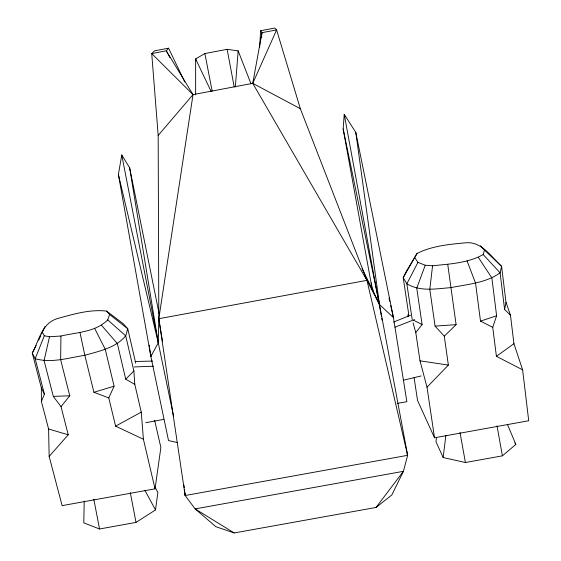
<?xml version="1.0" encoding="UTF-8"?>
<svg xmlns="http://www.w3.org/2000/svg" width="561" height="561" viewBox="0 0 561 561"><rect width="100%" height="100%" fill="white"/><g stroke="black" fill="none" stroke-linecap="round" stroke-linejoin="round"><path stroke-width="0.84" d="M49.151 456.416L48.604 429.011L41.402 401.48L44.396 394.131L41.36 387.896L32.279 353.044C39.501 339.587 41.816 322.47 58.772 318.192C74.227 313.922 90.496 309.202 106.625 311.096L109.619 314.504L107.726 319.889C95.58 332.154 76.773 332.329 60.946 336.025L60.644 359.741L69.76 395.771L61.03 406.669L68.239 434.789L49.151 456.416L62.124 505.636L155.032 488.827L160.874 447.552L154.598 420.266M84.22 501.043L83.792 522.88L99.535 528.988L136.007 522.41L155.509 509.935L157.865 492.474L154.962 487.074M259.617 47.229L260.655 30.715L274.701 28.05L276.594 29.901L300.338 108.708L366.964 280.346L379.495 304.518L407.644 455.322L403.415 471.324L391.837 494.977L376.038 507.453L234.203 532.95L215.796 526.66L195.137 508.897L185.151 495.524L158.812 318.711L158.174 135.432L151.729 53.576L154.584 50.827L168.566 48.176L184.772 81.99M379.131 303.739L372.16 288.985L343.157 128.939L344.237 114.367L355.8 132.417L393.443 317.603L406.858 401.676L397.216 403.429M235.347 86.92L238.159 50.862L227.135 49.326L204.87 53.547L195.621 58.919L195.649 94.788M364.762 275.647L366.964 280.346L407.644 455.322L185.151 495.524L185.291 493.785M261.559 37.867L261.707 36.135M261.854 34.396L261.994 32.664L260.655 30.715M480.349 245.781L484.473 250.087L483.168 254.547C467.944 263.137 449.627 263.986 432.566 265.753L429.796 289.343L435.077 326.109L444.284 336.179L448.365 365.071L427.019 387.23L434.523 437.783L528.721 420.743L522.614 369.832L513.939 343.69L510.475 315.233L506.001 302.351L501.59 266.328C490.833 256.503 481.675 240.957 465.132 242.857C448.863 244.372 431.753 245.97 417.033 253.488L406.325 271.335L403.205 277.674L408.499 312.793L407.819 316.748M436.507 437.384L435.988 441.731L443.162 457.531L465.413 462.516L502.39 455.848L515.847 444.417L507.495 424.551M443.162 457.531L445.876 435.385M300.338 108.708L252.752 83.351L193.026 94.62L151.729 53.576L166.266 50.82L193.026 94.62L158.812 318.711L158.258 342.785L173.594 416.381M177.5 442.552L168.531 440.581L150.86 356.494L118.392 174.513L121.758 154.99L129.633 167.767L159.093 313.585M252.752 83.351L261.994 32.664L276.594 29.901L252.752 83.351L366.964 280.346L158.812 318.711L162.48 341.137M129.296 169.478L129.633 167.767L158.258 342.785L150.86 356.494L149.703 348.697M510.475 315.233L504.598 309.441L506.001 302.351M150.86 356.494L151.197 354.818M60.946 336.025L49.515 336.733L44.088 360.611L53.309 396.396L61.03 406.669M407.959 316.706L408.773 314.216M522.614 369.832L496.408 356.312L492.726 327.322L496.618 315.773L491.864 277.926L478.351 257.366M432.566 265.753L425.238 265.234L416.746 288.165L422.103 324.56L415.778 332.568L420 360.835L427.019 387.23M42.131 331.993L44.347 335.773L35.175 358.696L44.396 394.131M155.032 488.827L143.413 439.263L115.608 426.157L108.785 397.931L114.086 386.199L105.272 349.363L94.648 328.36M38.667 340.225L40.799 335.625M41.514 334.09L45.069 326.418M412.195 319.546L406.837 283.768L403.205 277.674L417.033 253.488M414.902 257.864L417.959 262.359L406.837 283.768C420.175 291.993 436.311 288.705 451.009 287.625C467.643 284.196 485.882 283.067 500.096 272.828L501.59 266.328L484.473 250.087M36.177 345.597L32.279 353.044L35.175 358.696C51.549 363.43 68.561 357.813 84.83 355.295C99.318 351.109 115.531 348.03 125.713 335.843L127.74 328.725L123.322 323.802L106.625 311.096M376.038 507.453L403.415 471.324L195.137 508.897L234.203 532.95M158.174 135.432L193.026 94.62M168.566 48.176L166.266 50.82L169.948 57.692M143.413 439.263L141.26 412.104L134.794 384.383L125.741 379.222L133.876 370.933L125.713 335.843L107.726 319.889M444.284 336.179L456.1 324.651L447.748 264.413M496.408 356.312L513.939 343.69M115.608 426.157L141.26 412.104M393.513 322.112L410.491 315.226M395 327.189L414.593 319.546M467.061 260.851L475.546 283.116L480.504 321.123L496.618 315.773M79.985 332.519L84.83 355.295L93.918 392.279L114.086 386.199M403.499 380.19L421.213 375.933M145.727 422.699L163.7 419.39M435.077 326.109L456.1 324.651M134.331 366.936L153.455 366.214M53.309 396.396L69.76 395.771M135.152 361.494L152.655 361.074M420 360.835L448.365 365.071M44.347 335.773L49.515 336.733M48.604 429.011L68.239 434.789M93.918 392.279L108.785 397.931M417.959 262.359L425.238 265.234M413.723 320.317L422.103 324.56M480.504 321.123L492.726 327.322M109.619 314.504L127.74 328.725L135.72 363.191M343.157 128.939L379.495 304.518L393.443 317.603L390.751 305.668M362.041 268.593L372.16 288.985L373.36 290.219M483.168 254.547L500.096 272.828L504.598 309.441M101.464 325.247L117.347 343.577L125.741 379.222M514.928 442.952L515.847 444.417M144.885 490.307L155.509 509.935M211.146 91.492L195.621 58.919L196.105 60.427M434.523 437.783L417.559 400.505L414.067 377.49M250.984 83.75L238.159 50.862L238.453 52.411M407.027 453.688L407.644 455.322M344.994 116.681L344.237 114.367L381.459 316.593M413.092 322.806L415.778 332.568M118.392 174.513L158.258 342.785L121.758 154.99M389.011 297.989L389.783 301.404M204.87 53.547L212.163 91.099M130.32 492.621L136.007 522.41M93.813 499.227L99.535 528.988M227.135 49.326L234.21 86.941M497.018 425.806L502.39 455.848M460.006 432.503L465.413 462.516M381.739 318.318L382.02 320.043M149.191 345.225L149.443 346.957M355.8 132.417L379.495 304.518M371.424 282.926L372.16 288.985M183.966 485.174L184.26 487.761M184.464 489.487L185.151 495.524M133.876 370.933L134.794 384.383M41.36 387.896L41.402 401.48"/></g></svg>
